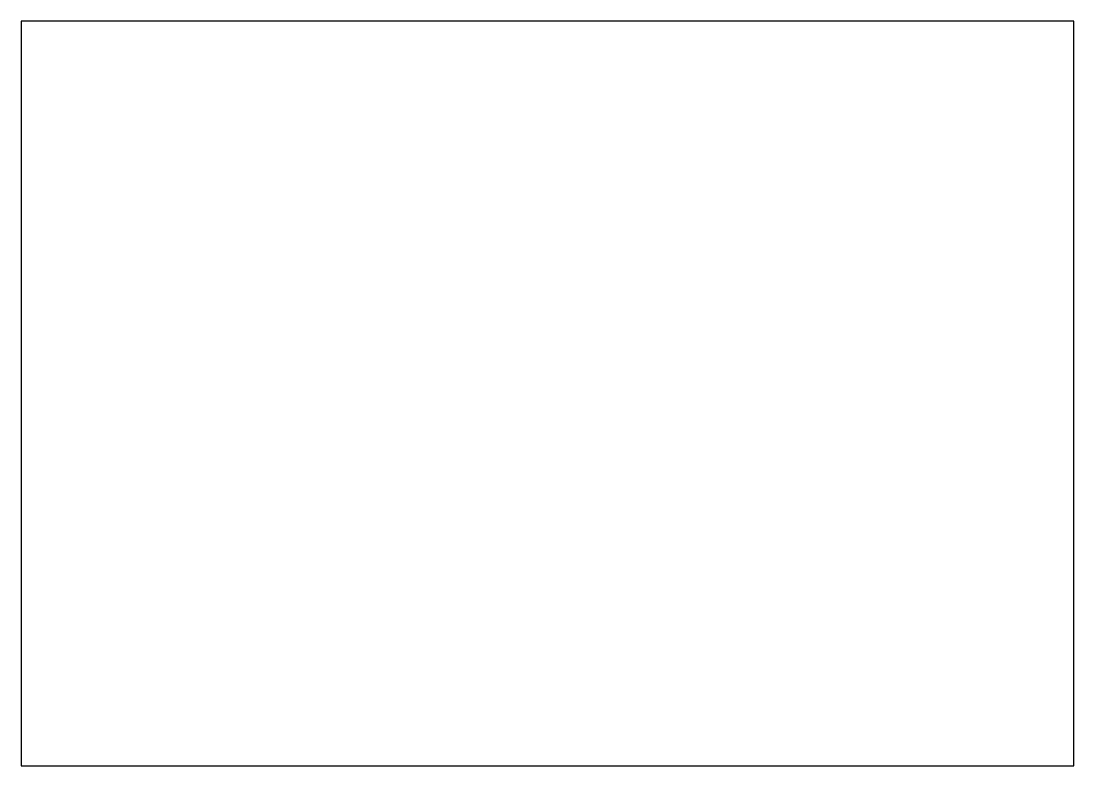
# Paper-space layout 'Layout1' of a CAD drawing. Header units: millimetres. Extents: x 0 to 420, y 0 to 297.
import ezdxf

# ---------------------------------------------------------------- set-up
doc = ezdxf.new("R2010")
doc.units = ezdxf.units.MM

psp = doc.layouts.get("Layout1")

# ---------------------------------------------------------------- linework, layer by layer
psp.add_lwpolyline([(0, 0), (420, 0), (420, 297), (0, 297)], close=True)

doc.saveas('drawing.dxf')
